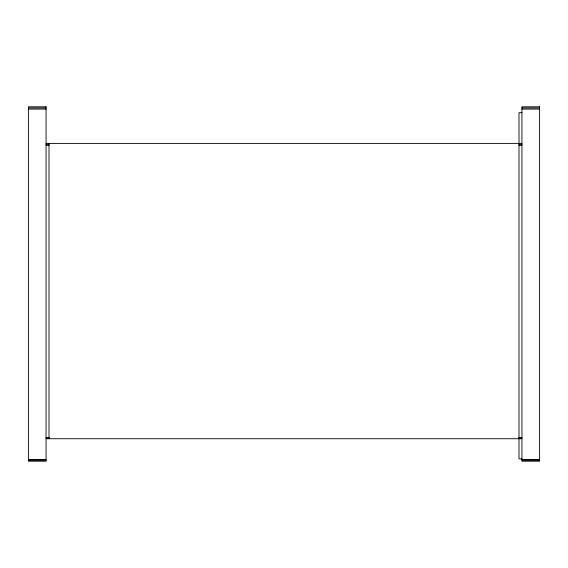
<?xml version="1.0" encoding="UTF-8"?>
<svg xmlns="http://www.w3.org/2000/svg" width="568" height="568" viewBox="0 0 568 568"><rect width="100%" height="100%" fill="white"/><g stroke="black" fill="none" stroke-linecap="round" stroke-linejoin="round"><path stroke-width="0.85" d="M28.4 107.941L46.065 107.941M521.935 107.941L539.6 107.941M28.4 109.084L46.065 109.084M521.935 109.084L539.6 109.084M521.935 112.684L518.996 112.684L518.996 458.845L521.935 458.845M46.065 143.399L521.935 143.399M46.065 144.35L49.004 144.35M518.996 144.35L521.935 144.35M46.065 145.302L49.004 145.302M518.996 145.302L521.935 145.302M46.065 437.445L49.004 437.445M518.996 437.445L521.935 437.445M46.065 437.892L49.004 437.892M518.996 437.892L521.935 437.892M46.065 438.737L521.935 438.737M28.4 459.654L46.065 459.654M521.935 459.654L539.6 459.654M28.4 460.194L46.065 460.194M521.935 460.194L539.6 460.194M49.004 143.399L49.004 438.723M46.065 106.798L28.4 106.798L28.4 461.195L46.065 461.202L46.065 106.798M539.6 106.798L521.935 106.798L521.935 461.195L539.6 461.202L539.6 106.798"/></g></svg>
